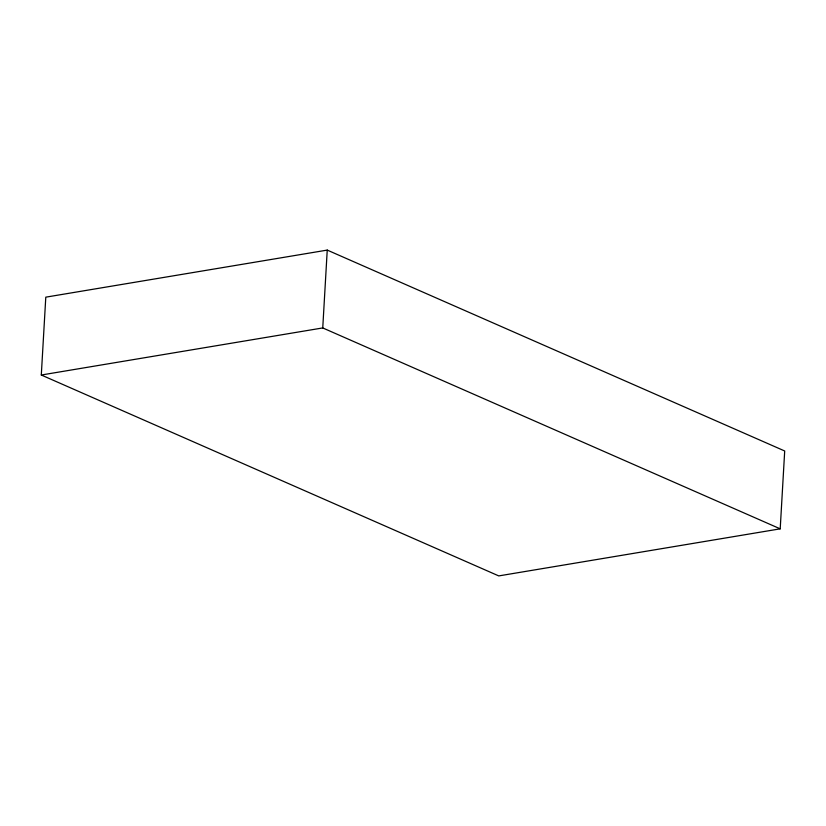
<?xml version="1.0" encoding="UTF-8"?>
<svg xmlns="http://www.w3.org/2000/svg" width="826" height="826" viewBox="0 0 826 826"><rect width="100%" height="100%" fill="white"/><g stroke="black" fill="none" stroke-linecap="round" stroke-linejoin="round"><path stroke-width="1.24" d="M41.3 375.014L45.791 297.164L327.241 250.092L784.7 450.986L780.209 528.836L498.759 575.908L41.3 375.014L322.749 327.932L780.209 528.836M322.749 327.932L327.241 250.092"/></g></svg>
